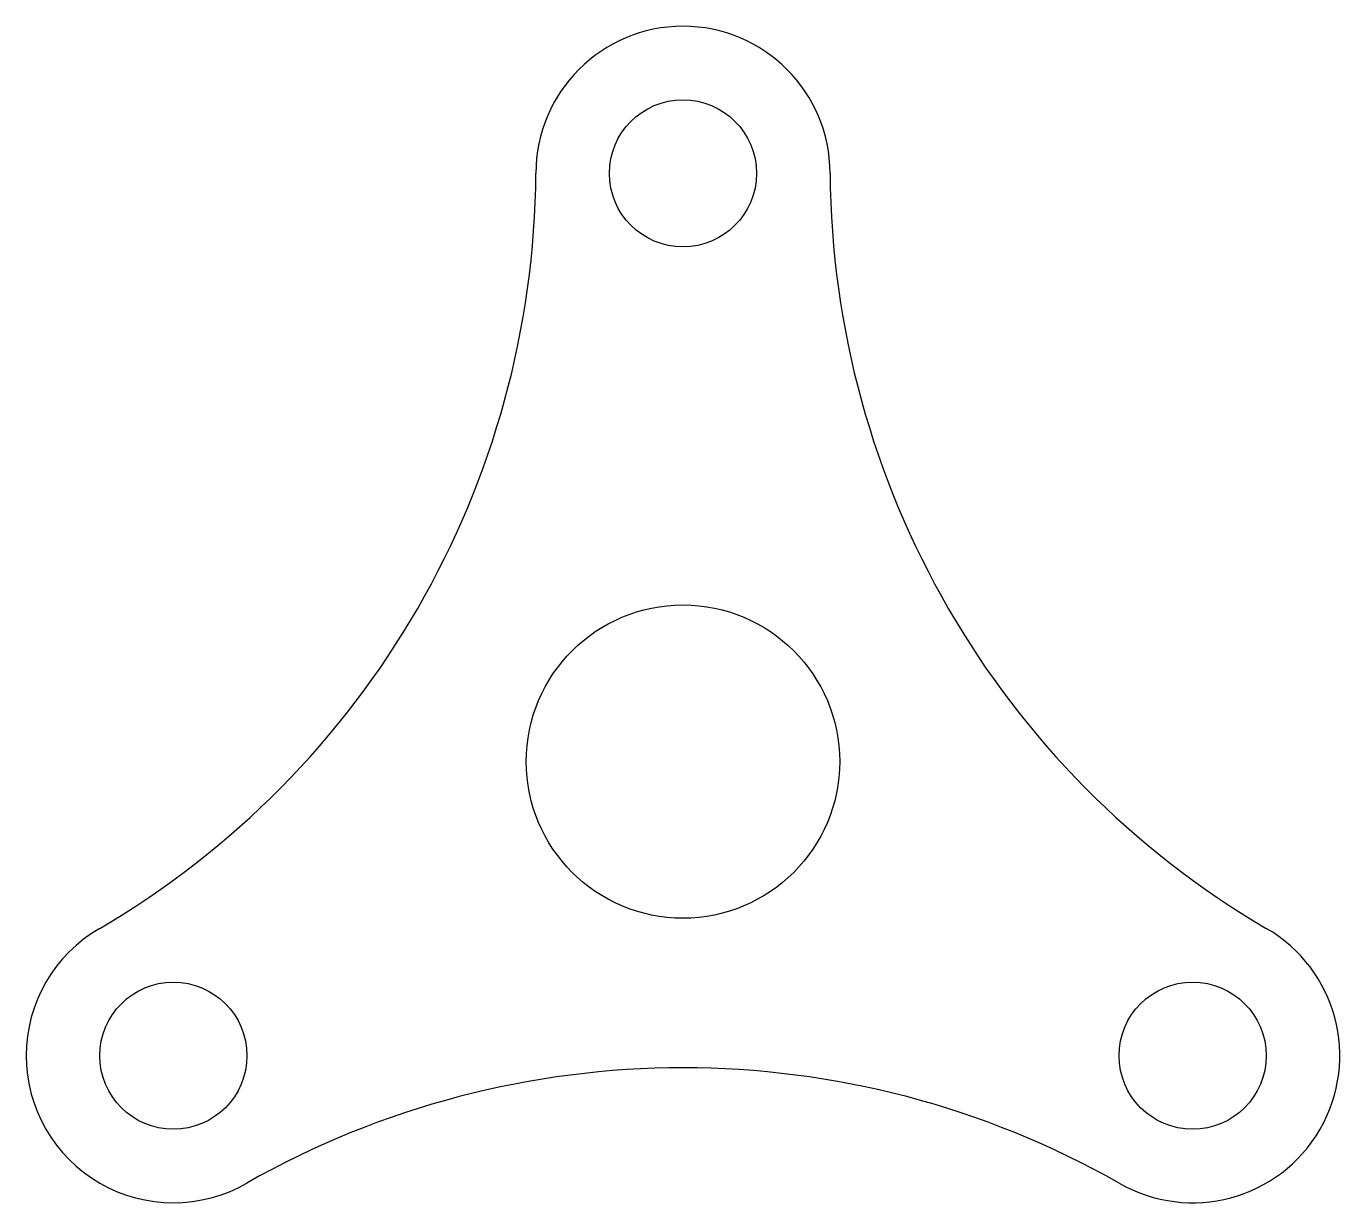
# Model space of a CAD drawing. Header units: millimetres. Extents: x 3182 to 3316, y 1711 to 1831.
import ezdxf

# ---------------------------------------------------------------- set-up
doc = ezdxf.new("R2010")
doc.units = ezdxf.units.MM

msp = doc.modelspace()

# ---------------------------------------------------------------- linework, layer by layer
for centre, radius in [((3248.57, 1815.63), 7.5), ((3248.57, 1755.63), 15.98), ((3196.61, 1725.63), 7.5), ((3300.54, 1725.63), 7.5)]:
    msp.add_circle(centre, radius)
for centre, radius, start, end in [((3248.57, 1815.63), 15, 0, 180), ((3143.58, 1816.25), 90, 300.3951, 359.6049), ((3353.57, 1816.25), 90, 180.3951, 239.6049), ((3196.61, 1725.63), 15, 120, 300), ((3300.54, 1725.63), 15, 240, 60), ((3248.57, 1634.39), 90, 60.3951, 119.6049)]:
    msp.add_arc(centre, radius, start, end)

doc.saveas('drawing.dxf')
